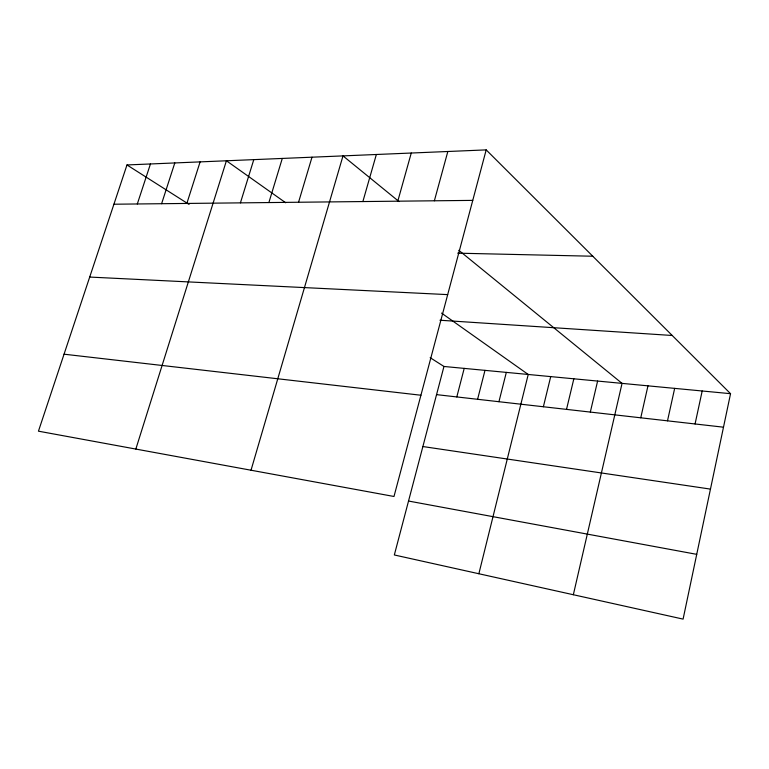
<?xml version="1.0" encoding="UTF-8"?>
<svg xmlns="http://www.w3.org/2000/svg" width="769" height="769" viewBox="0 0 769 769"><rect width="100%" height="100%" fill="white"/><g stroke="black" fill="none" stroke-linecap="round" stroke-linejoin="round"><path stroke-width="1.15" d="M486.191 149.888L393.988 496.486L38.45 431.178L126.981 164.951L486.191 149.888L730.55 393.68L683.093 619.112L394.334 554.968L443.963 366.467L430.159 357.681M695.07 423.959L702.184 390.988M667.502 420.835L674.663 388.374M640.76 417.798L647.969 385.836M573.347 594.735L622.054 383.375L458.814 250.309M590.323 412.078L597.609 381.059M566.522 409.377L573.847 378.8M543.375 406.753L550.719 376.599M478.866 573.741L528.226 374.465L441.55 313.098M498.937 401.706L506.319 372.388M477.597 399.284L484.989 370.36M456.805 396.929L464.207 368.389M434.37 200.796L447.837 151.493M397.784 201.19L411.261 153.031M362.872 201.565L376.349 154.492M251.021 470.224L342.993 155.896L399.044 201.584M298.555 202.247L312.003 157.193M268.881 202.564L282.29 158.443M240.418 202.872L253.789 159.635M135.834 449.067L226.413 160.779L285.712 202.766M186.848 203.439L200.103 161.884M161.605 203.708L174.803 162.941M137.315 203.968L150.445 163.97M113.927 204.218L472.762 200.382M457.68 253.174L592.784 256.231M89.704 277.061L447.693 294.623M439.964 320.231L672.221 335.486M443.963 366.467L730.55 393.68M436.542 394.632L723.494 427.189M64.048 354.192L420.922 395.237M422.883 446.539L710.46 489.103M408.531 501.042L696.724 554.343M126.981 164.951L189.087 204.429"/></g></svg>
